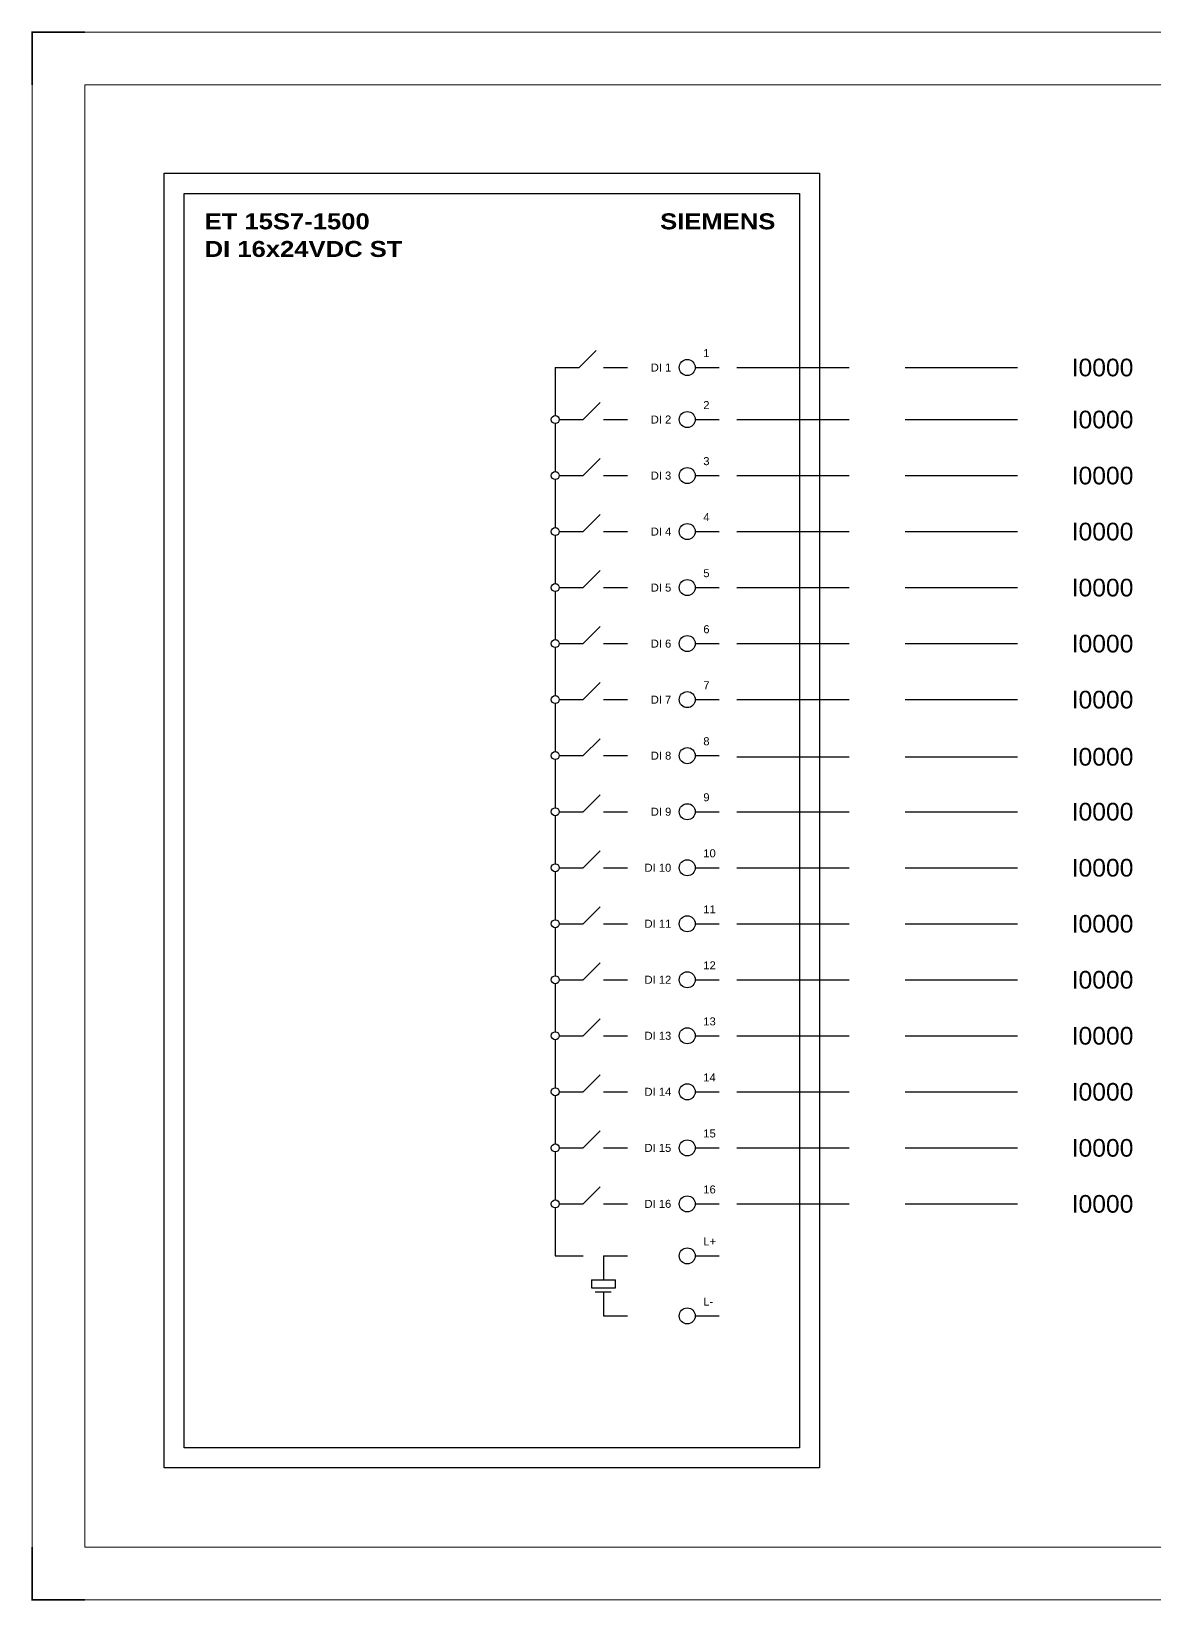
# Model space of a CAD drawing. Header units: centimetres. Extents: x -6233 to 67854, y 107 to 55669.
# Drawn here: x 6612 to 9792, y 33169 to 37613 of the extents above; entities that cross this region are included whole.
import ezdxf
from ezdxf.enums import TextEntityAlignment as Align

# ---------------------------------------------------------------- set-up
doc = ezdxf.new("R2010")
doc.units = ezdxf.units.CM
doc.header["$LTSCALE"] = 25.4
doc.linetypes.add('HIDDEN', pattern=[0.375, 0.25, -0.125])
doc.layers.add('Etiket-Line-L', color=7, linetype='Continuous')
doc.layers.add('EtIket-Line-S', color=2, linetype='Continuous')
doc.styles.add('Bold', font='ariblk.ttf', dxfattribs={"height": 25.4})
doc.styles.get("Standard").update_dxf_attribs({"font": 'arial.ttf', "height": 25.4})

# ---------------------------------------------------------------- blocks, each defined once
blk = doc.blocks.new('x5 Out Line')
at = {"const_width": 0.3}
for points in [[(9.65, 286.71), (0, 286.71), (0, 277.06)], [(0, 9.65), (0, 0), (9.65, 0)]]:
    blk.add_lwpolyline(points, dxfattribs=at)
at = {"lineweight": 15}
blk.add_lwpolyline([(395.8, 9.65), (395.8, 277.06), (9.65, 277.06), (9.65, 9.65)], close=True, dxfattribs=at)
at = {"layer": 'EtIket-Line-S', "lineweight": 9, "ltscale": 0.5}
blk.add_lwpolyline([(0, 0), (405.45, 0), (405.45, 286.71), (0, 286.71)], close=True, dxfattribs=at)

msp = doc.modelspace()

# ---------------------------------------------------------------- linework, layer by layer
at = {"ltscale": 50}
for p, q in [((8163.3, 36661), (8211.3, 36709.1)), ((8095.3, 36661), (8163.3, 36661)), ((8095.3, 36661), (8095.3, 36525)), ((8231.3, 36661), (8299.3, 36661)), ((8174.6, 36513.7), (8222.7, 36561.8)), ((8095.3, 36502.4), (8095.3, 36366.4)), ((8106.6, 36513.7), (8174.6, 36513.7)), ((8231.3, 36513.7), (8299.3, 36513.7)), ((8174.6, 36355), (8222.7, 36403.1)), ((8106.6, 36355), (8174.6, 36355)), ((8231.3, 36355), (8299.3, 36355)), ((8095.3, 36343.7), (8095.3, 36207.7)), ((8174.6, 36196.4), (8222.7, 36244.5)), ((8095.3, 36185.1), (8095.3, 36049.1)), ((8106.6, 36196.4), (8174.6, 36196.4)), ((8231.3, 36196.4), (8299.3, 36196.4)), ((8174.6, 36037.7), (8222.7, 36085.8)), ((8095.3, 36026.4), (8095.3, 35890.4)), ((8106.6, 36037.7), (8174.6, 36037.7)), ((8231.3, 36037.7), (8299.3, 36037.7)), ((8174.6, 35879.1), (8222.7, 35927.1)), ((8095.3, 35867.7), (8095.3, 35731.7)), ((8106.6, 35879.1), (8174.6, 35879.1)), ((8231.3, 35879.1), (8299.3, 35879.1)), ((8174.6, 35720.4), (8222.7, 35768.5)), ((8095.3, 35709.1), (8095.3, 35573.1)), ((8106.6, 35720.4), (8174.6, 35720.4)), ((8231.3, 35720.4), (8299.3, 35720.4)), ((8174.6, 35561.8), (8222.7, 35609.8)), ((8106.6, 35561.8), (8174.6, 35561.8)), ((8231.3, 35561.8), (8299.3, 35561.8)), ((8095.3, 35550.4), (8095.3, 35414.4)), ((8174.6, 35403.1), (8222.7, 35451.2)), ((8095.3, 35391.8), (8095.3, 35255.8)), ((8106.6, 35403.1), (8174.6, 35403.1)), ((8231.3, 35403.1), (8299.3, 35403.1)), ((8174.6, 35244.4), (8222.7, 35292.5)), ((8106.6, 35244.4), (8174.6, 35244.4)), ((8231.3, 35244.4), (8299.3, 35244.4)), ((8095.3, 35233.1), (8095.3, 35097.1)), ((8174.6, 35085.8), (8222.7, 35133.9)), ((8095.3, 35074.4), (8095.3, 34938.5)), ((8106.6, 35085.8), (8174.6, 35085.8)), ((8231.3, 35085.8), (8299.3, 35085.8)), ((8174.6, 34927.1), (8222.7, 34975.2)), ((8095.3, 34915.8), (8095.3, 34779.8)), ((8106.6, 34927.1), (8174.6, 34927.1)), ((8231.3, 34927.1), (8299.3, 34927.1)), ((8174.6, 34768.5), (8222.7, 34816.5)), ((8095.3, 34757.1), (8095.3, 34621.1)), ((8106.6, 34768.5), (8174.6, 34768.5)), ((8231.3, 34768.5), (8299.3, 34768.5)), ((8174.6, 34609.8), (8222.7, 34657.9)), ((8095.3, 34598.5), (8095.3, 34462.5)), ((8106.6, 34609.8), (8174.6, 34609.8)), ((8231.3, 34609.8), (8299.3, 34609.8)), ((8174.6, 34451.1), (8222.7, 34499.2)), ((8106.6, 34451.1), (8174.6, 34451.1)), ((8231.3, 34451.1), (8299.3, 34451.1)), ((8095.3, 34439.8), (8095.3, 34303.8)), ((8174.6, 34292.5), (8222.7, 34340.6)), ((8095.3, 34281.2), (8095.3, 34145.2)), ((8106.6, 34292.5), (8174.6, 34292.5)), ((8231.3, 34292.5), (8299.3, 34292.5)), ((8095.3, 34145.2), (8174.6, 34145.2)), ((8231.3, 34145.2), (8299.3, 34145.2)), ((8231.3, 34145.2), (8231.3, 34077.2)), ((8197.3, 34077.2), (8265.3, 34077.2)), ((8197.3, 34077.2), (8197.3, 34054.7)), ((8197.3, 34054.7), (8265.3, 34054.7)), ((8208.6, 34043.2), (8253.9, 34043.2)), ((8231.3, 34043.2), (8231.3, 33975.2)), ((8265.3, 34054.7), (8265.3, 34077.2)), ((8231.3, 33975.2), (8299.3, 33975.2))]:
    msp.add_line(p, q, dxfattribs=at)
at = {"color": 6, "ltscale": 50}
for p, q in [((8491.6, 36661), (8559.6, 36661)), ((8491.6, 36513.7), (8559.6, 36513.7)), ((8491.6, 36355), (8559.6, 36355)), ((8491.6, 36196.4), (8559.6, 36196.4)), ((8491.6, 36037.7), (8559.6, 36037.7)), ((8491.6, 35879.1), (8559.6, 35879.1)), ((8491.6, 35720.4), (8559.6, 35720.4)), ((8491.6, 35561.8), (8559.6, 35561.8)), ((8491.6, 35403.1), (8559.6, 35403.1)), ((8491.6, 35244.4), (8559.6, 35244.4)), ((8491.6, 35085.8), (8559.6, 35085.8)), ((8491.6, 34927.1), (8559.6, 34927.1)), ((8491.6, 34768.5), (8559.6, 34768.5)), ((8491.6, 34609.8), (8559.6, 34609.8)), ((8491.6, 34451.1), (8559.6, 34451.1)), ((8491.6, 34292.5), (8559.6, 34292.5)), ((8491.6, 34145.2), (8559.6, 34145.2)), ((8491.6, 33975.2), (8559.6, 33975.2))]:
    msp.add_line(p, q, dxfattribs=at)
at = {"color": 146, "linetype": 'HIDDEN', "ltscale": 50, "true_color": 0x105689}
for p, q in [((8609.6, 36661), (9457.1, 36661)), ((8609.6, 36513.7), (9457.1, 36513.7)), ((8609.6, 36355), (9457.1, 36355)), ((8609.6, 36196.4), (9457.1, 36196.4)), ((8609.6, 36037.7), (9457.1, 36037.7)), ((8609.6, 35879.1), (9457.1, 35879.1)), ((8609.6, 35720.4), (9457.1, 35720.4)), ((8609.6, 35558.6), (9457.1, 35558.6)), ((8609.6, 35403.1), (9457.1, 35403.1)), ((8609.6, 35244.4), (9457.1, 35244.4)), ((8609.6, 35085.8), (9457.1, 35085.8)), ((8609.6, 34927.1), (9457.1, 34927.1)), ((8609.6, 34768.5), (9457.1, 34768.5)), ((8609.6, 34609.8), (9457.1, 34609.8)), ((8609.6, 34451.1), (9457.1, 34451.1)), ((8609.6, 34292.5), (9457.1, 34292.5))]:
    msp.add_line(p, q, dxfattribs=at)
at = {"ltscale": 50}
msp.add_lwpolyline([(6988.2, 37210.9), (8842.9, 37210.9), (8842.9, 33545.1), (6988.2, 33545.1)], close=True, dxfattribs=at)
at = {"color": 6, "ltscale": 50}
msp.add_lwpolyline([(7044.9, 37154.2), (8786.3, 37154.2), (8786.3, 33601.7), (7044.9, 33601.7)], close=True, dxfattribs=at)
at = {"color": 6, "ltscale": 500}
for centre in [(8468.9, 36661), (8468.9, 36513.7), (8468.9, 36355), (8468.9, 36196.4), (8468.9, 36037.7), (8468.9, 35879.1), (8468.9, 35720.4), (8468.9, 35561.8), (8468.9, 35403.1), (8468.9, 35244.4), (8468.9, 35085.8), (8468.9, 34927.1), (8468.9, 34768.5), (8468.9, 34609.8), (8468.9, 34451.1), (8468.9, 34292.5), (8468.9, 34145.2), (8468.9, 33975.2)]:
    msp.add_circle(centre, 22.7, dxfattribs=at)
at = {"ltscale": 500}
for centre in [(8095.3, 36513.7), (8095.3, 36355), (8095.3, 36196.4), (8095.3, 36037.7), (8095.3, 35879.1), (8095.3, 35720.4), (8095.3, 35561.8), (8095.3, 35403.1), (8095.3, 35244.4), (8095.3, 35085.8), (8095.3, 34927.1), (8095.3, 34768.5), (8095.3, 34609.8), (8095.3, 34451.1), (8095.3, 34292.5)]:
    msp.add_circle(centre, 11.3, dxfattribs=at)

# ---------------------------------------------------------------- block references
at = {"layer": 'Etiket-Line-L', "lineweight": 0, "xscale": 15.48351216233742, "yscale": 15.48351216233742, "zscale": 15.48351216233742}
msp.add_blockref('x5 Out Line', (6614.4, 33171.2), dxfattribs=at)

# ---------------------------------------------------------------- texts
at = {"ltscale": 500, "style": 'Bold'}
for s, p in [('ET 15S7-1500', (7102.5, 37097.6)), ('DI 16x24VDC ST', (7102.5, 37019.4))]:
    msp.add_text(s, height=45.331, dxfattribs=at).set_placement(p, align=Align.TOP_LEFT)
msp.add_text('SIEMENS', height=45.33, dxfattribs=at).set_placement((8718.3, 37097.6), align=Align.TOP_RIGHT)
at = {"ltscale": 500}
for s, height, p in [('1', 22.7, (8514.3, 36683.7)), ('2', 22.7, (8514.3, 36536.4)), ('3', 22.7, (8514.3, 36377.7)), ('4', 22.7, (8514.3, 36219.1)), ('5', 22.7, (8514.3, 36060.4)), ('6', 22.7, (8514.3, 35901.7)), ('7', 22.7, (8514.3, 35743.1)), ('8', 22.7, (8514.3, 35584.4)), ('9', 22.7, (8514.3, 35425.8)), ('10', 22.67, (8514.3, 35267.1)), ('11', 22.67, (8514.3, 35108.4)), ('12', 22.67, (8514.3, 34949.8)), ('13', 22.67, (8514.3, 34791.1)), ('14', 22.67, (8514.3, 34632.5)), ('15', 22.67, (8514.3, 34473.8)), ('16', 22.67, (8514.3, 34315.2)), ('L+', 22.67, (8514.3, 34167.8)), ('L-', 22.67, (8514.3, 33997.8))]:
    msp.add_text(s, height=height, dxfattribs=at).set_placement(p, align=Align.BOTTOM_LEFT)
for s, p in [('DI 1', (8423.6, 36661)), ('DI 2', (8423.6, 36513.7)), ('DI 3', (8423.6, 36355)), ('DI 4', (8423.6, 36196.4)), ('DI 5', (8423.6, 36037.7)), ('DI 6', (8423.6, 35879.1)), ('DI 7', (8423.6, 35720.4)), ('DI 8', (8423.6, 35561.8)), ('DI 9', (8423.6, 35403.1)), ('DI 10', (8423.6, 35244.4)), ('DI 11', (8423.6, 35085.8)), ('DI 12', (8423.6, 34927.1)), ('DI 13', (8423.6, 34768.5)), ('DI 14', (8423.6, 34609.8)), ('DI 15', (8423.6, 34451.1)), ('DI 16', (8423.6, 34292.5))]:
    msp.add_text(s, height=22.67, dxfattribs=at).set_placement(p, align=Align.MIDDLE_RIGHT)
for p in [(9557.1, 36661), (9557.1, 36513.7), (9557.1, 36355), (9557.1, 36196.4), (9557.1, 36037.7), (9557.1, 35879.1), (9557.1, 35720.4), (9557.1, 35558.6), (9557.1, 35403.1), (9557.1, 35244.4), (9557.1, 35085.8), (9557.1, 34927.1), (9557.1, 34768.5), (9557.1, 34609.8), (9557.1, 34451.1), (9557.1, 34292.5)]:
    msp.add_text('I0000', height=50, dxfattribs=at).set_placement(p, align=Align.MIDDLE_LEFT)

doc.saveas('drawing.dxf')
